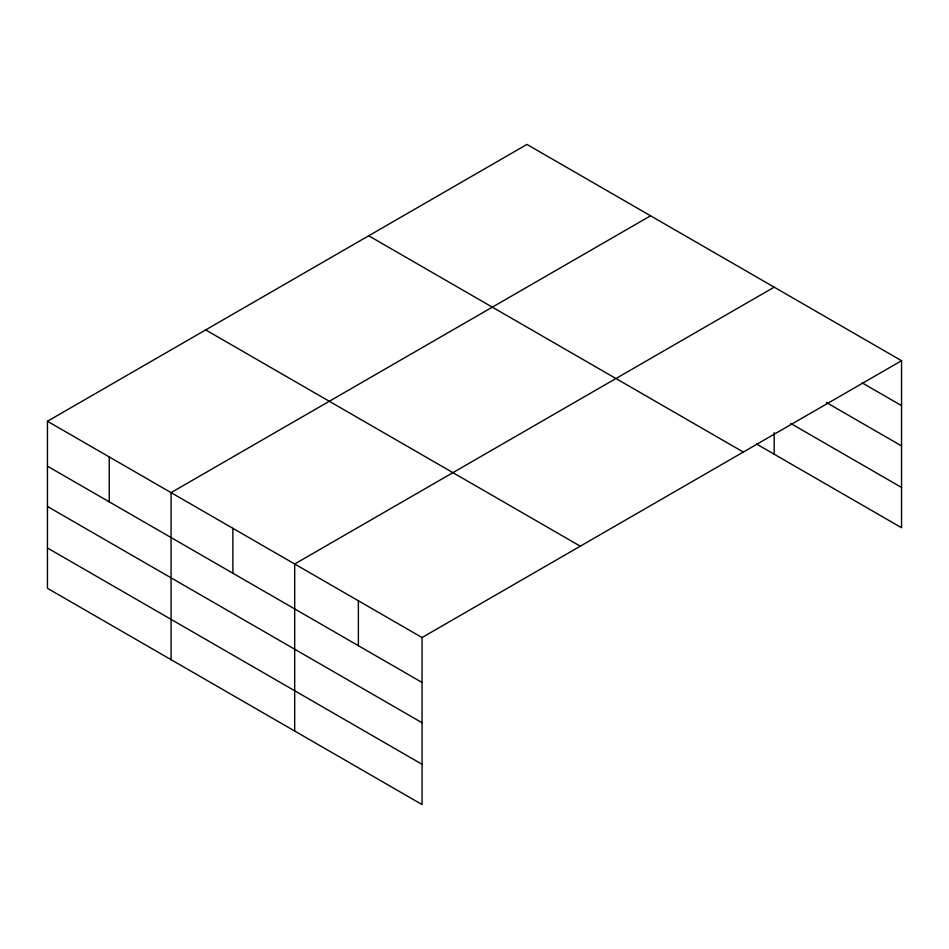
<?xml version="1.0" encoding="UTF-8"?>
<svg xmlns="http://www.w3.org/2000/svg" width="949" height="949" viewBox="0 0 949 949"><rect width="100%" height="100%" fill="white"/><g stroke="black" fill="none" stroke-linecap="round" stroke-linejoin="round"><path stroke-width="1.42" d="M901.55 360.703L526.944 144.426L47.45 421.261L47.45 588.297L422.056 804.574L422.056 637.538L901.55 360.703L901.55 527.739L756.519 444.013M650.563 215.803L171.069 492.626L171.069 659.662M774.182 287.167L294.688 564.003L294.688 731.038M862.072 382.827L901.55 405.626M826.401 402.53L901.55 445.923M790.742 423.468L901.55 487.442M368.71 235.779L743.316 452.056M205.684 329.908L580.29 546.185M47.45 421.261L422.056 637.538M47.45 466.173L422.056 682.45M47.45 506.469L422.056 722.747M47.45 547.988L422.056 764.277M774.182 432.614L774.182 454.203M358.378 600.764L358.378 645.688M232.885 528.32L232.885 573.232M109.265 456.943L109.265 501.855"/></g></svg>
